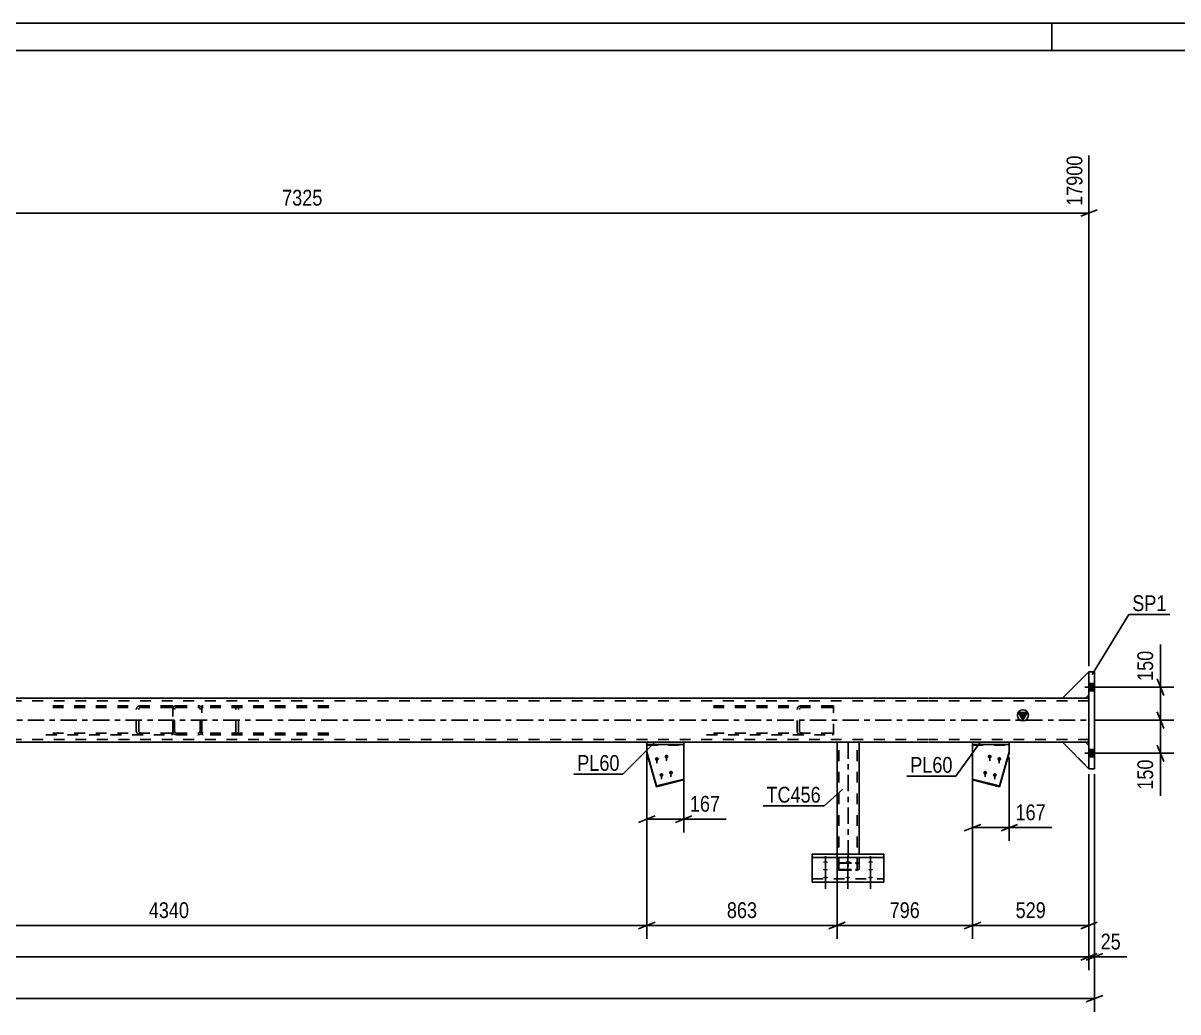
# Model space of a CAD drawing. Header units: millimetres. Extents: x -107 to 1082, y -577 to 264.
# Drawn here: x 474.9 to 684.7, y 84.1 to 263.5 of the extents above; entities that cross this region are included whole.
import ezdxf

# ---------------------------------------------------------------- set-up
doc = ezdxf.new("R2010")
doc.units = ezdxf.units.MM
doc.linetypes.add('DXK_LINE_DOT2', pattern=[3.9198, 1.9599, -1.9599])
doc.linetypes.add('DXK_LINE_DOT3', pattern=[5.9187, 2.979, -0.9799, 0.9799, -0.9799])
doc.styles.add('Arial Narrow', font='ARIALN.TTF', dxfattribs={"height": 0.2})

# ---------------------------------------------------------------- blocks, each defined once
blk = doc.blocks.new('Unknown-389677451-1162')
at = {"color": 5, "linetype": 'Continuous'}
for p, q in [((1081.77, 263.53), (-107.23, 263.53)), ((661.77, 258.53), (661.77, 263.53)), ((1076.77, 258.53), (-102.23, 258.53))]:
    blk.add_line(p, q, dxfattribs=at)
blk = doc.blocks.new('Part-389677451-1937 - 1931')
at = {"color": 7, "linetype": 'DXK_LINE_DOT2'}
for p, q in [((621.88, 139.64), (599.09, 139.64)), ((621.88, 139.32), (599.09, 139.32)), ((615.58, 139.25), (615.51, 139)), ((615.51, 135), (615.51, 139)), ((615.95, 139), (615.98, 139.13)), ((615.95, 135), (615.95, 139)), ((616.39, 139.64), (616.05, 139.59)), ((616.22, 139.3), (616.39, 139.32)), ((621.88, 139.64), (622.14, 139.61)), ((621.88, 139.32), (622.05, 139.3)), ((622.05, 139.3), (622.14, 139.26)), ((622.14, 134.4), (622.14, 139.61)), ((621.88, 134.68), (599.09, 134.68)), ((599.09, 134.36), (621.88, 134.36)), ((615.51, 135), (615.58, 134.76)), ((615.98, 134.88), (615.95, 135)), ((616.05, 134.41), (616.39, 134.36)), ((616.39, 134.68), (616.22, 134.71)), ((622.05, 134.71), (621.88, 134.68)), ((621.88, 134.36), (622.14, 134.4)), ((622.14, 134.75), (622.05, 134.71))]:
    blk.add_line(p, q, dxfattribs=at)
for centre, radius, start, end in [((616.25, 138.82), 0.802, 104.5547, 147.5896), ((616.32, 138.91), 0.401, 104.5547, 147.5896), ((616.25, 135.19), 0.802, 212.4104, 255.4453), ((616.32, 135.1), 0.401, 212.4104, 255.4453)]:
    blk.add_arc(centre, radius, start, end, dxfattribs=at)
blk = doc.blocks.new('Part-389677451-2056 - 1931')
at = {"color": 7, "linetype": 'DXK_LINE_DOT2'}
for p, q in [((667.93, 133), (663.73, 133)), ((663.73, 133), (668.53, 128.2)), ((668.53, 132.4), (667.93, 133)), ((668.53, 128.2), (668.53, 132.4)), ((668.53, 132.4), (668.53, 128.2))]:
    blk.add_line(p, q, dxfattribs=at)
blk = doc.blocks.new('Part-389677451-2062 - 1931')
at = {"color": 2, "linetype": 'Continuous'}
for p, q in [((663.73, 141), (668.53, 145.8)), ((667.93, 141), (663.73, 141)), ((668.53, 141.6), (667.93, 141))]:
    blk.add_line(p, q, dxfattribs=at)
at = {"color": 7, "linetype": 'DXK_LINE_DOT2'}
for p, q in [((668.53, 145.8), (668.53, 141.6)), ((668.53, 141.6), (668.53, 145.8))]:
    blk.add_line(p, q, dxfattribs=at)
blk = doc.blocks.new('Part-389677451-1935 - 1931')
at = {"color": 7, "linetype": 'DXK_LINE_DOT2'}
for p, q in [((501.88, 139.64), (479.09, 139.64)), ((501.88, 139.32), (479.09, 139.32)), ((495.58, 139.25), (495.51, 139)), ((495.51, 135), (495.51, 139)), ((495.95, 139), (495.98, 139.13)), ((495.95, 135), (495.95, 139)), ((496.39, 139.64), (496.05, 139.59)), ((496.22, 139.3), (496.39, 139.32)), ((501.88, 139.64), (502.14, 139.61)), ((501.88, 139.32), (502.05, 139.3)), ((502.05, 139.3), (502.14, 139.26)), ((502.14, 139.61), (502.14, 134.4)), ((501.88, 134.68), (479.09, 134.68)), ((479.09, 134.36), (501.88, 134.36)), ((495.51, 135), (495.58, 134.76)), ((495.98, 134.88), (495.95, 135)), ((496.05, 134.41), (496.39, 134.36)), ((496.39, 134.68), (496.22, 134.71)), ((502.05, 134.71), (501.88, 134.68)), ((501.88, 134.36), (502.14, 134.4)), ((502.14, 134.75), (502.05, 134.71))]:
    blk.add_line(p, q, dxfattribs=at)
for centre, radius, start, end in [((496.25, 138.82), 0.802, 104.5547, 147.5896), ((496.32, 138.91), 0.401, 104.5547, 147.5896), ((496.25, 135.19), 0.802, 212.4104, 255.4453), ((496.32, 135.1), 0.401, 212.4104, 255.4453)]:
    blk.add_arc(centre, radius, start, end, dxfattribs=at)
blk = doc.blocks.new('Part-389677451-1938 - 1931')
at = {"color": 7, "linetype": 'DXK_LINE_DOT2'}
for p, q in [((507.67, 139.64), (507.42, 139.61)), ((507.42, 134.4), (507.42, 139.61)), ((507.42, 139.26), (507.51, 139.3)), ((507.51, 139.3), (507.67, 139.32)), ((530.46, 139.64), (507.67, 139.64)), ((530.46, 139.32), (507.67, 139.32)), ((513.5, 139.59), (513.16, 139.64)), ((513.16, 139.32), (513.33, 139.3)), ((513.57, 139.13), (513.6, 139)), ((513.6, 135), (513.6, 139)), ((514.04, 139), (513.98, 139.25)), ((514.04, 135), (514.04, 139)), ((507.51, 134.71), (507.42, 134.75)), ((507.42, 134.4), (507.67, 134.36)), ((507.67, 134.68), (507.51, 134.71)), ((530.46, 134.68), (507.67, 134.68)), ((530.46, 134.36), (507.67, 134.36)), ((513.33, 134.71), (513.16, 134.68)), ((513.16, 134.36), (513.5, 134.41)), ((513.6, 135), (513.57, 134.88)), ((513.98, 134.76), (514.04, 135))]:
    blk.add_line(p, q, dxfattribs=at)
for centre, radius, start, end in [((513.23, 138.91), 0.401, 32.4104, 75.4453), ((513.3, 138.82), 0.802, 32.4104, 75.4453), ((513.23, 135.1), 0.401, 284.5547, 327.5896), ((513.3, 135.19), 0.802, 284.5547, 327.5896)]:
    blk.add_arc(centre, radius, start, end, dxfattribs=at)
blk = doc.blocks.new('Part-389677451-2138 - 1931')
at = {"color": 7, "linetype": 'DXK_LINE_DOT2'}
for p, q in [((654.06, 132.62), (647.38, 132.62)), ((647.38, 132.62), (647.38, 132.6)), ((647.38, 132.6), (647.38, 132.62)), ((647.38, 132.46), (654.06, 132.46)), ((654.06, 132.62), (654.06, 132.6)), ((654.06, 132.6), (654.06, 132.62))]:
    blk.add_line(p, q, dxfattribs=at)
at = {"color": 2, "linetype": 'Continuous'}
for p, q in [((647.38, 126.16), (647.38, 132.6)), ((654.06, 131.09), (654.06, 132.6)), ((652.31, 125.08), (654.06, 131.26)), ((652.31, 124.92), (654.06, 131.09)), ((647.38, 126.32), (652.31, 125.08)), ((652.31, 124.92), (647.38, 126.16)), ((652.31, 125.08), (652.31, 124.92))]:
    blk.add_line(p, q, dxfattribs=at)
blk = doc.blocks.new('Part-389677451-1947 - 1931')
at = {"color": 7, "linetype": 'DXK_LINE_DOT2'}
for p, q in [((502.19, 139.25), (502.14, 139)), ((502.14, 135), (502.14, 139)), ((502.46, 139), (502.48, 139.13)), ((502.46, 135), (502.46, 139)), ((502.78, 139.64), (502.53, 139.59)), ((502.65, 139.3), (502.78, 139.32)), ((502.78, 139.64), (506.78, 139.64)), ((502.78, 139.32), (506.78, 139.32)), ((507.02, 139.59), (506.78, 139.64)), ((506.78, 139.32), (506.9, 139.3)), ((507.07, 139.13), (507.1, 139)), ((507.1, 135), (507.1, 139)), ((507.42, 139), (507.37, 139.25)), ((507.42, 135), (507.42, 139)), ((502.14, 135), (502.19, 134.76)), ((502.48, 134.88), (502.46, 135)), ((502.53, 134.41), (502.78, 134.36)), ((502.78, 134.68), (502.65, 134.71)), ((502.78, 134.68), (506.78, 134.68)), ((502.78, 134.36), (506.78, 134.36)), ((506.9, 134.71), (506.78, 134.68)), ((506.78, 134.36), (507.02, 134.41)), ((507.1, 135), (507.07, 134.88)), ((507.37, 134.76), (507.42, 135))]:
    blk.add_line(p, q, dxfattribs=at)
for centre, radius, start, end in [((502.78, 139), 0.64, 112.5, 157.5), ((502.78, 139), 0.32, 112.5, 157.5), ((506.78, 139), 0.32, 22.5, 67.5), ((506.78, 139), 0.64, 22.5, 67.5), ((502.78, 135), 0.64, 202.5, 247.5), ((502.78, 135), 0.32, 202.5, 247.5), ((506.78, 135), 0.32, 292.5, 337.5), ((506.78, 135), 0.64, 292.5, 337.5)]:
    blk.add_arc(centre, radius, start, end, dxfattribs=at)
blk = doc.blocks.new('Part-389677451-2026 - 1931')
at = {"color": 2, "linetype": 'Continuous'}
for p, q in [((631.28, 112.68), (618.28, 112.68)), ((618.28, 112.68), (618.28, 107.63)), ((618.28, 112.08), (631.28, 112.08)), ((631.28, 107.63), (631.28, 112.68)), ((618.28, 107.63), (631.28, 107.63))]:
    blk.add_line(p, q, dxfattribs=at)
at = {"color": 7, "linetype": 'DXK_LINE_DOT2'}
blk.add_line((618.28, 108.23), (631.28, 108.23), dxfattribs=at)
blk = doc.blocks.new('Part-389677451-2053 - 1931')
at = {"color": 2, "linetype": 'Continuous'}
for p, q in [((667.93, 133), (663.73, 133)), ((663.73, 133), (668.53, 128.2)), ((668.53, 132.4), (667.93, 133))]:
    blk.add_line(p, q, dxfattribs=at)
at = {"color": 7, "linetype": 'DXK_LINE_DOT2'}
for p, q in [((668.53, 128.2), (668.53, 132.4)), ((668.53, 132.4), (668.53, 128.2))]:
    blk.add_line(p, q, dxfattribs=at)
blk = doc.blocks.new('Part-389677451-1984 - 1931')
at = {"color": 2, "linetype": 'Continuous'}
for p, q in [((626.14, 133), (622.78, 133)), ((622.78, 112.68), (622.78, 133)), ((626.78, 133), (626.14, 133)), ((626.78, 112.68), (626.78, 133))]:
    blk.add_line(p, q, dxfattribs=at)
at = {"color": 7, "linetype": 'DXK_LINE_DOT2'}
for p, q in [((623.1, 109.99), (623.1, 133)), ((626.43, 133), (626.26, 133)), ((626.46, 133), (626.43, 133)), ((626.46, 109.99), (626.46, 133)), ((622.78, 109.99), (622.78, 112.68)), ((626.78, 109.99), (626.78, 112.68)), ((622.83, 111.01), (622.78, 110.92)), ((622.78, 109.99), (622.83, 109.91)), ((622.96, 111.08), (622.83, 111.01)), ((622.83, 109.91), (622.96, 109.84)), ((623.17, 111.12), (622.96, 111.08)), ((622.96, 109.84), (623.17, 109.79)), ((623.1, 110.92), (623.12, 110.96)), ((623.12, 109.95), (623.1, 109.99)), ((623.12, 110.96), (623.19, 111)), ((623.19, 109.92), (623.12, 109.95)), ((623.42, 111.14), (623.17, 111.12)), ((623.17, 109.79), (623.42, 109.77)), ((623.19, 111), (623.29, 111.02)), ((623.29, 109.89), (623.19, 109.92)), ((623.29, 111.02), (623.42, 111.03)), ((623.42, 109.88), (623.29, 109.89)), ((623.42, 111.14), (626.14, 111.14)), ((623.42, 111.03), (626.14, 111.03)), ((623.42, 109.88), (626.14, 109.88)), ((623.42, 109.77), (626.14, 109.77)), ((626.38, 111.12), (626.14, 111.14)), ((626.14, 111.03), (626.26, 111.02)), ((626.26, 109.89), (626.14, 109.88)), ((626.14, 109.77), (626.38, 109.79)), ((626.26, 111.02), (626.36, 111)), ((626.36, 109.92), (626.26, 109.89)), ((626.36, 111), (626.43, 110.96)), ((626.43, 109.95), (626.36, 109.92)), ((626.59, 111.08), (626.38, 111.12)), ((626.38, 109.79), (626.59, 109.84)), ((626.43, 110.96), (626.46, 110.92)), ((626.46, 109.99), (626.43, 109.95)), ((626.73, 111.01), (626.59, 111.08)), ((626.59, 109.84), (626.73, 109.91)), ((626.78, 110.92), (626.73, 111.01)), ((626.73, 109.91), (626.78, 109.99))]:
    blk.add_line(p, q, dxfattribs=at)
at = {"color": 7, "linetype": 'DXK_LINE_DOT3'}
blk.add_line((624.78, 133), (624.78, 110.46), dxfattribs=at)
blk = doc.blocks.new('Bolt-389677451-2218 - 1931')
at = {"linetype": 'Continuous'}
for points in [[(669.53, 142.34), (669.53, 143.66), (668.53, 143.66), (668.53, 142.34)], [(669.53, 142.34), (669.53, 143.66), (668.53, 143.66), (668.53, 142.34)], [(669.53, 130.34), (669.53, 131.66), (668.53, 131.66), (668.53, 130.34)], [(669.53, 130.34), (669.53, 131.66), (668.53, 131.66), (668.53, 130.34)]]:
    blk.add_hatch(color=1, dxfattribs=at).paths.add_polyline_path(points)
at = {"color": 1, "linetype": 'Continuous'}
for p, q in [((667.77, 143), (672.53, 143)), ((667.77, 143), (672.53, 143)), ((668.53, 143.66), (669.53, 143.66)), ((668.53, 143.66), (669.53, 143.66)), ((668.53, 142.34), (669.53, 142.34)), ((668.53, 142.34), (669.53, 142.34)), ((667.77, 131), (672.53, 131)), ((667.77, 131), (672.53, 131)), ((668.53, 131.66), (669.53, 131.66)), ((668.53, 131.66), (669.53, 131.66)), ((668.53, 130.34), (669.53, 130.34)), ((668.53, 130.34), (669.53, 130.34))]:
    blk.add_line(p, q, dxfattribs=at)
blk = doc.blocks.new('Part-389677451-2019 - 1931')
at = {"color": 2, "linetype": 'Continuous'}
for p, q in [((668.53, 145.8), (669.53, 145.8)), ((668.53, 128.2), (668.53, 145.8)), ((669.53, 128.2), (669.53, 145.8)), ((669.53, 128.2), (668.53, 128.2))]:
    blk.add_line(p, q, dxfattribs=at)
at = {"color": 7, "linetype": 'DXK_LINE_DOT2'}
for p, q in [((668.53, 128.2), (668.53, 145.8)), ((669.53, 145.8), (669.53, 128.2))]:
    blk.add_line(p, q, dxfattribs=at)
blk = doc.blocks.new('Part-389677451-2124 - 1931')
at = {"color": 7, "linetype": 'DXK_LINE_DOT2'}
for p, q in [((594.93, 132.62), (588.24, 132.62)), ((588.24, 132.62), (588.24, 132.6)), ((588.24, 132.6), (588.24, 132.62)), ((588.24, 132.46), (594.93, 132.46)), ((594.93, 132.62), (594.93, 132.6)), ((594.93, 132.6), (594.93, 132.62))]:
    blk.add_line(p, q, dxfattribs=at)
at = {"color": 2, "linetype": 'Continuous'}
for p, q in [((588.24, 131.09), (588.24, 132.6)), ((594.93, 126.16), (594.93, 132.6)), ((588.24, 131.26), (589.99, 125.08)), ((589.99, 124.92), (588.24, 131.09)), ((589.99, 125.08), (594.93, 126.32)), ((589.99, 124.92), (594.93, 126.16)), ((589.99, 125.08), (589.99, 124.92))]:
    blk.add_line(p, q, dxfattribs=at)
blk = doc.blocks.new('Part-389677451-2050 - 1931')
at = {"color": 7, "linetype": 'DXK_LINE_DOT2'}
for p, q in [((667.93, 133), (663.73, 133)), ((663.73, 133), (668.53, 128.2)), ((668.53, 132.4), (667.93, 133)), ((668.53, 128.2), (668.53, 132.4)), ((668.53, 132.4), (668.53, 128.2))]:
    blk.add_line(p, q, dxfattribs=at)
blk = doc.blocks.new('Part-389677451-2027 - 1931')
at = {"color": 2, "linetype": 'Continuous'}
for p, q in [((647.38, 133), (647.38, 132.6)), ((654.06, 133), (647.38, 133)), ((647.38, 132.6), (654.06, 132.6)), ((654.06, 132.6), (654.06, 133))]:
    blk.add_line(p, q, dxfattribs=at)
blk = doc.blocks.new('Part-389677451-2059 - 1931')
at = {"color": 7, "linetype": 'DXK_LINE_DOT2'}
for p, q in [((663.73, 141), (668.53, 145.8)), ((668.53, 145.8), (668.53, 141.6)), ((668.53, 141.6), (668.53, 145.8)), ((667.93, 141), (663.73, 141)), ((668.53, 141.6), (667.93, 141))]:
    blk.add_line(p, q, dxfattribs=at)
blk = doc.blocks.new('Part-389677451-2065 - 1931')
at = {"color": 7, "linetype": 'DXK_LINE_DOT2'}
for p, q in [((663.73, 141), (668.53, 145.8)), ((668.53, 145.8), (668.53, 141.6)), ((668.53, 141.6), (668.53, 145.8)), ((667.93, 141), (663.73, 141)), ((668.53, 141.6), (667.93, 141))]:
    blk.add_line(p, q, dxfattribs=at)
blk = doc.blocks.new('Part-389677451-2111 - 1931')
at = {"linetype": 'Continuous'}
blk.add_hatch(color=2, dxfattribs=at).paths.add_polyline_path([(656.53, 137), (655.73, 138.4), (657.33, 138.4)])
at = {"color": 7, "linetype": 'DXK_LINE_DOT2'}
for p, q in [((639.28, 140.52), (14.14, 140.52)), ((668.53, 140.52), (639.38, 140.52)), ((667.93, 141), (663.73, 141)), ((668.53, 141), (668.53, 140.04)), ((668.53, 140.72), (668.53, 140.04)), ((639.28, 133.48), (14.14, 133.48)), ((594.93, 133), (588.24, 133)), ((626.78, 133), (622.78, 133)), ((668.53, 133.48), (639.38, 133.48)), ((654.06, 133), (647.38, 133)), ((667.93, 133), (663.73, 133)), ((668.53, 133.96), (668.53, 133)), ((668.53, 133.48), (668.53, 133.52)), ((668.53, 133), (668.53, 133.08))]:
    blk.add_line(p, q, dxfattribs=at)
at = {"color": 2, "linetype": 'Continuous'}
for p, q in [((639.28, 141), (386.78, 141)), ((663.73, 141), (639.38, 141)), ((668.53, 141), (667.93, 141)), ((668.53, 133.96), (668.53, 140.04)), ((656.53, 137), (655.73, 138.4)), ((655.73, 138.4), (657.33, 138.4)), ((657.33, 138.4), (656.53, 137)), ((588.24, 133), (421.31, 133)), ((622.78, 133), (594.93, 133)), ((639.28, 133), (626.78, 133)), ((647.38, 133), (639.38, 133)), ((663.73, 133), (654.06, 133)), ((668.53, 133), (667.93, 133))]:
    blk.add_line(p, q, dxfattribs=at)
at = {"color": 7, "linetype": 'DXK_LINE_DOT3'}
for p, q in [((14.14, 137), (639.28, 137)), ((639.38, 137), (668.53, 137))]:
    blk.add_line(p, q, dxfattribs=at)
at = {"color": 2, "linetype": 'Continuous'}
blk.add_circle((656.53, 137.9), 1, dxfattribs=at)
blk = doc.blocks.new('Bolt-389677451-2220 - 1931')
at = {"linetype": 'Continuous'}
for points in [[(620.68, 111.41), (620.77, 111.41), (620.86, 111.4), (620.93, 111.38), (621, 111.36), (621.06, 111.33), (621.09, 111.3), (621.11, 111.27), (621.11, 111.24), (621.09, 111.21), (621.06, 111.18), (621, 111.16), (620.93, 111.14), (620.86, 111.12), (620.77, 111.11), (620.68, 111.11), (620.58, 111.11), (620.5, 111.12), (620.42, 111.14), (620.35, 111.16), (620.3, 111.18), (620.26, 111.21), (620.24, 111.24), (620.24, 111.27), (620.26, 111.3), (620.3, 111.33), (620.35, 111.36), (620.42, 111.38), (620.5, 111.4), (620.58, 111.41)], [(624.76, 111.41), (624.85, 111.41), (624.94, 111.4), (625.01, 111.38), (625.08, 111.36), (625.14, 111.33), (625.17, 111.3), (625.19, 111.27), (625.19, 111.24), (625.17, 111.21), (625.14, 111.18), (625.08, 111.16), (625.01, 111.14), (624.94, 111.12), (624.85, 111.11), (624.76, 111.11), (624.66, 111.11), (624.58, 111.12), (624.5, 111.14), (624.43, 111.16), (624.38, 111.18), (624.34, 111.21), (624.32, 111.24), (624.32, 111.27), (624.34, 111.3), (624.38, 111.33), (624.43, 111.36), (624.5, 111.38), (624.58, 111.4), (624.66, 111.41)], [(628.88, 111.41), (628.97, 111.41), (629.06, 111.4), (629.13, 111.38), (629.2, 111.36), (629.26, 111.33), (629.29, 111.3), (629.31, 111.27), (629.31, 111.24), (629.29, 111.21), (629.26, 111.18), (629.2, 111.16), (629.13, 111.14), (629.06, 111.12), (628.97, 111.11), (628.88, 111.11), (628.78, 111.11), (628.7, 111.12), (628.62, 111.14), (628.55, 111.16), (628.5, 111.18), (628.46, 111.21), (628.44, 111.24), (628.44, 111.27), (628.46, 111.3), (628.5, 111.33), (628.55, 111.36), (628.62, 111.38), (628.7, 111.4), (628.78, 111.41)], [(620.68, 110.01), (620.77, 110.01), (620.86, 110), (620.93, 109.98), (621, 109.96), (621.06, 109.94), (621.09, 109.91), (621.11, 109.88), (621.11, 109.85), (621.09, 109.82), (621.06, 109.79), (621, 109.76), (620.93, 109.74), (620.86, 109.73), (620.77, 109.72), (620.68, 109.71), (620.58, 109.72), (620.5, 109.73), (620.42, 109.74), (620.35, 109.76), (620.3, 109.79), (620.26, 109.82), (620.24, 109.85), (620.24, 109.88), (620.26, 109.91), (620.3, 109.94), (620.35, 109.96), (620.42, 109.98), (620.5, 110), (620.58, 110.01)], [(628.88, 110.01), (628.97, 110.01), (629.06, 110), (629.13, 109.98), (629.2, 109.96), (629.26, 109.94), (629.29, 109.91), (629.31, 109.88), (629.31, 109.85), (629.29, 109.82), (629.26, 109.79), (629.2, 109.76), (629.13, 109.74), (629.06, 109.73), (628.97, 109.72), (628.88, 109.71), (628.78, 109.72), (628.7, 109.73), (628.62, 109.74), (628.55, 109.76), (628.5, 109.79), (628.46, 109.82), (628.44, 109.85), (628.44, 109.88), (628.46, 109.91), (628.5, 109.94), (628.55, 109.96), (628.62, 109.98), (628.7, 110), (628.78, 110.01)], [(620.68, 108.6), (620.77, 108.6), (620.86, 108.59), (620.93, 108.58), (621, 108.55), (621.06, 108.53), (621.09, 108.5), (621.11, 108.47), (621.11, 108.44), (621.09, 108.41), (621.06, 108.38), (621, 108.35), (620.93, 108.33), (620.86, 108.32), (620.77, 108.31), (620.68, 108.3), (620.58, 108.31), (620.5, 108.32), (620.42, 108.33), (620.35, 108.35), (620.3, 108.38), (620.26, 108.41), (620.24, 108.44), (620.24, 108.47), (620.26, 108.5), (620.3, 108.53), (620.35, 108.55), (620.42, 108.58), (620.5, 108.59), (620.58, 108.6)], [(624.76, 108.6), (624.85, 108.6), (624.94, 108.59), (625.01, 108.58), (625.08, 108.55), (625.14, 108.53), (625.17, 108.5), (625.19, 108.47), (625.19, 108.44), (625.17, 108.41), (625.14, 108.38), (625.08, 108.35), (625.01, 108.33), (624.94, 108.32), (624.85, 108.31), (624.76, 108.3), (624.66, 108.31), (624.58, 108.32), (624.5, 108.33), (624.43, 108.35), (624.38, 108.38), (624.34, 108.41), (624.32, 108.44), (624.32, 108.47), (624.34, 108.5), (624.38, 108.53), (624.43, 108.55), (624.5, 108.58), (624.58, 108.59), (624.66, 108.6)], [(628.88, 108.6), (628.97, 108.6), (629.06, 108.59), (629.13, 108.58), (629.2, 108.55), (629.26, 108.53), (629.29, 108.5), (629.31, 108.47), (629.31, 108.44), (629.29, 108.41), (629.26, 108.38), (629.2, 108.35), (629.13, 108.33), (629.06, 108.32), (628.97, 108.31), (628.88, 108.3), (628.78, 108.31), (628.7, 108.32), (628.62, 108.33), (628.55, 108.35), (628.5, 108.38), (628.46, 108.41), (628.44, 108.44), (628.44, 108.47), (628.46, 108.5), (628.5, 108.53), (628.55, 108.55), (628.62, 108.58), (628.7, 108.59), (628.78, 108.6)]]:
    blk.add_hatch(color=1, dxfattribs=at).paths.add_polyline_path(points)
at = {"color": 1, "linetype": 'Continuous'}
for p, q in [((620.68, 112.35), (620.68, 109.23)), ((624.76, 112.35), (624.76, 109.23)), ((628.88, 112.35), (628.88, 109.23)), ((620.68, 110.95), (620.68, 107.83)), ((620.68, 109.54), (620.68, 106.42)), ((624.76, 109.54), (624.76, 106.42)), ((628.88, 110.95), (628.88, 107.83)), ((628.88, 109.54), (628.88, 106.42))]:
    blk.add_line(p, q, dxfattribs=at)
blk = doc.blocks.new('Bolt-389677451-2221 - 1931')
at = {"linetype": 'Continuous'}
for points in [[(650.51, 130.06), (650.43, 130.07), (650.36, 130.09), (650.29, 130.12), (650.24, 130.17), (650.19, 130.23), (650.16, 130.29), (650.15, 130.36), (650.15, 130.43), (650.16, 130.5), (650.19, 130.57), (650.24, 130.62), (650.29, 130.67), (650.36, 130.71), (650.43, 130.73), (650.51, 130.74), (650.58, 130.73), (650.65, 130.71), (650.72, 130.67), (650.77, 130.62), (650.82, 130.57), (650.85, 130.5), (650.86, 130.43), (650.86, 130.36), (650.85, 130.29), (650.82, 130.23), (650.77, 130.17), (650.72, 130.12), (650.65, 130.09), (650.58, 130.07)], [(652.25, 129.62), (652.17, 129.63), (652.1, 129.65), (652.03, 129.69), (651.98, 129.74), (651.93, 129.79), (651.9, 129.86), (651.89, 129.93), (651.89, 130), (651.9, 130.07), (651.93, 130.13), (651.98, 130.19), (652.03, 130.24), (652.1, 130.27), (652.17, 130.29), (652.25, 130.3), (652.32, 130.29), (652.39, 130.27), (652.46, 130.24), (652.51, 130.19), (652.56, 130.13), (652.59, 130.07), (652.6, 130), (652.6, 129.93), (652.59, 129.86), (652.56, 129.79), (652.51, 129.74), (652.46, 129.69), (652.39, 129.65), (652.32, 129.63)], [(649.68, 127.15), (649.61, 127.16), (649.54, 127.18), (649.47, 127.22), (649.42, 127.26), (649.37, 127.32), (649.34, 127.39), (649.33, 127.46), (649.33, 127.53), (649.34, 127.6), (649.37, 127.66), (649.42, 127.72), (649.47, 127.76), (649.54, 127.8), (649.61, 127.82), (649.68, 127.83), (649.76, 127.82), (649.83, 127.8), (649.9, 127.76), (649.95, 127.72), (650, 127.66), (650.03, 127.6), (650.04, 127.53), (650.04, 127.46), (650.03, 127.39), (650, 127.32), (649.95, 127.26), (649.9, 127.22), (649.83, 127.18), (649.76, 127.16)], [(651.42, 126.72), (651.35, 126.73), (651.28, 126.75), (651.21, 126.78), (651.16, 126.83), (651.11, 126.89), (651.08, 126.95), (651.07, 127.02), (651.07, 127.09), (651.08, 127.16), (651.11, 127.23), (651.16, 127.28), (651.21, 127.33), (651.28, 127.37), (651.35, 127.39), (651.42, 127.39), (651.5, 127.39), (651.57, 127.37), (651.63, 127.33), (651.69, 127.28), (651.73, 127.23), (651.77, 127.16), (651.78, 127.09), (651.78, 127.02), (651.77, 126.95), (651.73, 126.89), (651.69, 126.83), (651.63, 126.78), (651.57, 126.75), (651.5, 126.73)]]:
    blk.add_hatch(color=1, dxfattribs=at).paths.add_polyline_path(points)
at = {"color": 1, "linetype": 'Continuous'}
for p, q in [((650.51, 130.67), (650.51, 129.64)), ((652.25, 130.24), (652.25, 129.21)), ((649.68, 127.76), (649.68, 126.74)), ((651.42, 127.33), (651.42, 126.3))]:
    blk.add_line(p, q, dxfattribs=at)
blk = doc.blocks.new('Part-389677451-2264 - 1931')
at = {"color": 2, "linetype": 'Continuous'}
for p, q in [((588.24, 133), (588.24, 132.6)), ((594.93, 133), (588.24, 133)), ((588.24, 132.6), (594.93, 132.6)), ((594.93, 132.6), (594.93, 133))]:
    blk.add_line(p, q, dxfattribs=at)
blk = doc.blocks.new('Bolt-389677451-2265 - 1931')
at = {"linetype": 'Continuous'}
for points in [[(590.06, 129.62), (589.98, 129.63), (589.91, 129.65), (589.85, 129.69), (589.79, 129.74), (589.75, 129.79), (589.72, 129.86), (589.7, 129.93), (589.7, 130), (589.72, 130.07), (589.75, 130.13), (589.79, 130.19), (589.85, 130.24), (589.91, 130.27), (589.98, 130.29), (590.06, 130.3), (590.13, 130.29), (590.2, 130.27), (590.27, 130.24), (590.33, 130.19), (590.37, 130.13), (590.4, 130.07), (590.42, 130), (590.42, 129.93), (590.4, 129.86), (590.37, 129.79), (590.33, 129.74), (590.27, 129.69), (590.2, 129.65), (590.13, 129.63)], [(591.8, 130.06), (591.72, 130.07), (591.65, 130.09), (591.59, 130.12), (591.53, 130.17), (591.49, 130.23), (591.46, 130.29), (591.44, 130.36), (591.44, 130.43), (591.46, 130.5), (591.49, 130.57), (591.53, 130.62), (591.59, 130.67), (591.65, 130.71), (591.72, 130.73), (591.8, 130.74), (591.87, 130.73), (591.94, 130.71), (592.01, 130.67), (592.07, 130.62), (592.11, 130.57), (592.14, 130.5), (592.16, 130.43), (592.16, 130.36), (592.14, 130.29), (592.11, 130.23), (592.07, 130.17), (592.01, 130.12), (591.94, 130.09), (591.87, 130.07)], [(590.88, 126.72), (590.81, 126.73), (590.73, 126.75), (590.67, 126.78), (590.61, 126.83), (590.57, 126.89), (590.54, 126.95), (590.52, 127.02), (590.52, 127.09), (590.54, 127.16), (590.57, 127.23), (590.61, 127.28), (590.67, 127.33), (590.73, 127.37), (590.81, 127.39), (590.88, 127.39), (590.96, 127.39), (591.03, 127.37), (591.09, 127.33), (591.15, 127.28), (591.19, 127.23), (591.22, 127.16), (591.24, 127.09), (591.24, 127.02), (591.22, 126.95), (591.19, 126.89), (591.15, 126.83), (591.09, 126.78), (591.03, 126.75), (590.96, 126.73)], [(592.62, 127.15), (592.55, 127.16), (592.47, 127.18), (592.41, 127.22), (592.35, 127.26), (592.31, 127.32), (592.28, 127.39), (592.26, 127.46), (592.26, 127.53), (592.28, 127.6), (592.31, 127.66), (592.35, 127.72), (592.41, 127.76), (592.47, 127.8), (592.55, 127.82), (592.62, 127.83), (592.7, 127.82), (592.77, 127.8), (592.83, 127.76), (592.89, 127.72), (592.93, 127.66), (592.96, 127.6), (592.98, 127.53), (592.98, 127.46), (592.96, 127.39), (592.93, 127.32), (592.89, 127.26), (592.83, 127.22), (592.77, 127.18), (592.7, 127.16)]]:
    blk.add_hatch(color=1, dxfattribs=at).paths.add_polyline_path(points)
at = {"color": 1, "linetype": 'Continuous'}
for p, q in [((590.06, 130.24), (590.06, 129.21)), ((591.8, 130.67), (591.8, 129.64)), ((590.88, 127.33), (590.88, 126.3)), ((592.62, 127.76), (592.62, 126.74))]:
    blk.add_line(p, q, dxfattribs=at)
blk = doc.blocks.new('StraightDimension-389677451-14547 - 1931')
at = {"color": 7, "linetype": 'Continuous'}
for p, q in [((668.53, 127.2), (668.53, 91.64)), ((669.53, 127.2), (669.53, 91.64)), ((667.03, 93.44), (670.03, 94.64)), ((671.03, 94.64), (668.03, 93.44)), ((668.53, 94.04), (669.53, 94.04))]:
    blk.add_line(p, q, dxfattribs=at)
at = {"color": 0}
blk.add_wipeout([(674.91, 94.79), (674.91, 98.99), (670.05, 98.99), (670.05, 94.79)], dxfattribs=at)
at = {"color": 7, "linetype": 'Continuous'}
blk.add_line((669.53, 94.04), (675.43, 94.04), dxfattribs=at)
blk.add_line((669.53, 94.04), (675.43, 94.04), dxfattribs=at)
at = {"color": 3, "style": 'Arial Narrow'}
blk.add_text('25', height=2.863, dxfattribs=at).set_placement((670.65, 95.39))
blk = doc.blocks.new('StraightDimension-389677451-15309 - 1931')
at = {"color": 7, "linetype": 'Continuous'}
for p, q in [((654.06, 130.32), (654.06, 115.1)), ((647.38, 125.32), (647.38, 115.1)), ((645.88, 116.9), (648.88, 118.1)), ((647.38, 117.5), (654.06, 117.5)), ((655.56, 118.1), (652.56, 116.9))]:
    blk.add_line(p, q, dxfattribs=at)
at = {"color": 0}
blk.add_wipeout([(661.27, 118.25), (661.27, 122.45), (654.59, 122.45), (654.59, 118.25)], dxfattribs=at)
at = {"color": 7, "linetype": 'Continuous'}
blk.add_line((654.06, 117.5), (661.8, 117.5), dxfattribs=at)
blk.add_line((654.06, 117.5), (661.8, 117.5), dxfattribs=at)
at = {"color": 3, "style": 'Arial Narrow'}
blk.add_text('167', height=2.863, dxfattribs=at).set_placement((655.19, 118.85))
blk = doc.blocks.new('StraightDimension-389677451-36512 - 1931')
at = {"color": 7, "linetype": 'Continuous'}
for p, q in [((671.93, 143), (683.93, 143)), ((680.93, 144.5), (682.13, 141.5)), ((681.53, 137), (681.53, 143)), ((682.13, 135.5), (680.93, 138.5)), ((669.53, 137), (683.93, 137))]:
    blk.add_line(p, q, dxfattribs=at)
at = {"color": 0}
blk.add_wipeout([(680.78, 150.21), (676.58, 150.21), (676.58, 143.53), (680.78, 143.53)], dxfattribs=at)
at = {"color": 7, "linetype": 'Continuous'}
blk.add_line((681.53, 143), (681.53, 150.74), dxfattribs=at)
blk.add_line((681.53, 143), (681.53, 150.74), dxfattribs=at)
at = {"color": 3, "style": 'Arial Narrow'}
blk.add_text('150', height=2.863, rotation=90.0002, dxfattribs=at).set_placement((680.18, 144.13))
blk = doc.blocks.new('StraightDimension-389677451-36513 - 1931')
at = {"color": 7, "linetype": 'Continuous'}
for p, q in [((680.93, 138.5), (682.13, 135.5)), ((669.53, 137), (683.93, 137)), ((681.53, 131), (681.53, 137)), ((682.13, 129.5), (680.93, 132.5)), ((672.53, 131), (683.93, 131))]:
    blk.add_line(p, q, dxfattribs=at)
at = {"color": 0}
blk.add_wipeout([(680.78, 130.48), (676.58, 130.48), (676.58, 123.79), (680.78, 123.79)], dxfattribs=at)
at = {"color": 7, "linetype": 'Continuous'}
blk.add_line((681.53, 131), (681.53, 123.27), dxfattribs=at)
blk.add_line((681.53, 131), (681.53, 123.27), dxfattribs=at)
at = {"color": 3, "style": 'Arial Narrow'}
blk.add_text('150', height=2.863, rotation=90.0002, dxfattribs=at).set_placement((680.18, 124.39))
blk = doc.blocks.new('StraightDimension-389677451-14548 - 1931')
at = {"color": 7, "linetype": 'Continuous'}
for p, q in [((668.53, 127.2), (668.53, 91.64)), ((667.03, 93.44), (670.03, 94.64)), ((1.24, 94.04), (668.53, 94.04))]:
    blk.add_line(p, q, dxfattribs=at)
blk = doc.blocks.new('StraightDimension-389677451-14915 - 1931')
at = {"color": 7, "linetype": 'Continuous'}
for p, q in [((382.78, 221.52), (382.78, 239.5)), ((668.53, 146.8), (668.53, 239.5)), ((384.28, 229.66), (381.28, 228.46)), ((382.78, 229.06), (668.53, 229.06)), ((667.03, 228.46), (670.03, 229.66))]:
    blk.add_line(p, q, dxfattribs=at)
at = {"color": 0, "linetype": 'Continuous'}
blk.add_wipeout([(667.93, 240.1), (663.73, 240.1), (663.73, 229.76), (667.93, 229.76)], dxfattribs=at)
at = {"color": 0}
blk.add_wipeout([(529.91, 229.81), (529.91, 234.01), (521.4, 234.01), (521.4, 229.81)], dxfattribs=at)
at = {"color": 3, "linetype": 'Continuous', "style": 'Arial Narrow'}
blk.add_text('17900', height=2.863, rotation=90.0002, dxfattribs=at).set_placement((667.33, 230.36))
at = {"color": 3, "style": 'Arial Narrow'}
blk.add_text('7325', height=2.863, dxfattribs=at).set_placement((522, 230.41))
blk = doc.blocks.new('StraightDimension-389677451-14973 - 1931')
at = {"color": 7, "linetype": 'Continuous'}
for p, q in [((669.53, 127.2), (669.53, 84.06)), ((0.24, 86.46), (669.53, 86.46)), ((668.03, 85.86), (671.03, 87.06))]:
    blk.add_line(p, q, dxfattribs=at)
blk = doc.blocks.new('StraightDimension-389677451-15251 - 1931')
at = {"color": 7, "linetype": 'Continuous'}
for p, q in [((588.24, 130.18), (588.24, 116.65)), ((594.93, 131.54), (594.93, 116.65)), ((586.74, 118.45), (589.74, 119.65)), ((596.43, 119.65), (593.43, 118.45)), ((588.24, 119.05), (594.93, 119.05))]:
    blk.add_line(p, q, dxfattribs=at)
at = {"color": 0}
blk.add_wipeout([(602.14, 119.8), (602.14, 124), (595.45, 124), (595.45, 119.8)], dxfattribs=at)
at = {"color": 7, "linetype": 'Continuous'}
blk.add_line((594.93, 119.05), (602.66, 119.05), dxfattribs=at)
blk.add_line((594.93, 119.05), (602.66, 119.05), dxfattribs=at)
at = {"color": 3, "style": 'Arial Narrow'}
blk.add_text('167', height=2.863, dxfattribs=at).set_placement((596.05, 120.4))
blk = doc.blocks.new('StraightDimension-389677451-42677 - 1931')
at = {"color": 7, "linetype": 'Continuous'}
for p, q in [((647.38, 131.6), (647.38, 97.34)), ((668.53, 127.2), (668.53, 97.34)), ((648.88, 100.34), (645.88, 99.14)), ((647.38, 99.74), (668.53, 99.74)), ((667.03, 99.14), (670.03, 100.34))]:
    blk.add_line(p, q, dxfattribs=at)
at = {"color": 0}
blk.add_wipeout([(661.29, 100.49), (661.29, 104.69), (654.61, 104.69), (654.61, 100.49)], dxfattribs=at)
at = {"color": 3, "style": 'Arial Narrow'}
blk.add_text('529', height=2.863, dxfattribs=at).set_placement((655.21, 101.09))
blk = doc.blocks.new('StraightDimension-389677451-42678 - 1931')
at = {"color": 7, "linetype": 'Continuous'}
for p, q in [((647.38, 131.6), (647.38, 97.34)), ((622.78, 116.87), (622.78, 97.34)), ((624.28, 100.34), (621.28, 99.14)), ((622.78, 99.74), (647.38, 99.74)), ((645.88, 99.14), (648.88, 100.34))]:
    blk.add_line(p, q, dxfattribs=at)
at = {"color": 0}
blk.add_wipeout([(638.42, 100.49), (638.42, 104.69), (631.73, 104.69), (631.73, 100.49)], dxfattribs=at)
at = {"color": 3, "style": 'Arial Narrow'}
blk.add_text('796', height=2.863, dxfattribs=at).set_placement((632.33, 101.09))
blk = doc.blocks.new('StraightDimension-389677451-42679 - 1931')
at = {"color": 7, "linetype": 'Continuous'}
for p, q in [((588.24, 131.6), (588.24, 97.34)), ((622.78, 116.87), (622.78, 97.34)), ((589.74, 100.34), (586.74, 99.14)), ((588.24, 99.74), (622.78, 99.74)), ((621.28, 99.14), (624.28, 100.34))]:
    blk.add_line(p, q, dxfattribs=at)
at = {"color": 0}
blk.add_wipeout([(608.85, 100.49), (608.85, 104.69), (602.17, 104.69), (602.17, 100.49)], dxfattribs=at)
at = {"color": 3, "style": 'Arial Narrow'}
blk.add_text('863', height=2.863, dxfattribs=at).set_placement((602.77, 101.09))
blk = doc.blocks.new('StraightDimension-389677451-42680 - 1931')
at = {"color": 7, "linetype": 'Continuous'}
for p, q in [((414.62, 131.6), (414.62, 97.34)), ((588.24, 131.6), (588.24, 97.34)), ((416.12, 100.34), (413.12, 99.14)), ((414.62, 99.74), (588.24, 99.74)), ((586.74, 99.14), (589.74, 100.34))]:
    blk.add_line(p, q, dxfattribs=at)
at = {"color": 0}
blk.add_wipeout([(505.69, 100.49), (505.69, 104.69), (497.18, 104.69), (497.18, 100.49)], dxfattribs=at)
at = {"color": 3, "style": 'Arial Narrow'}
blk.add_text('4340', height=2.863, dxfattribs=at).set_placement((497.78, 101.09))
blk = doc.blocks.new('Mark-389677451-1980 - 1931')
at = {"color": 0}
blk.add_wipeout([(619.82, 122.05), (619.82, 125.05), (609.96, 125.05), (609.96, 122.05)], dxfattribs=at)
blk.add_wipeout([(619.82, 122.05), (619.82, 125.05), (609.96, 125.05), (609.96, 122.05)], dxfattribs=at)
at = {"color": 30, "linetype": 'Continuous'}
for p in [(623.8, 124.48), (609.36, 121.45)]:
    blk.add_line(p, (620.42, 121.45), dxfattribs=at)
at = {"color": 3, "style": 'Arial Narrow'}
blk.add_text('TC456', height=2.863, dxfattribs=at).set_placement((609.96, 122.05))
blk = doc.blocks.new('Mark-389677451-2015 - 1931')
at = {"color": 0}
blk.add_wipeout([(682.61, 156.81), (682.61, 159.81), (676.4, 159.81), (676.4, 156.81)], dxfattribs=at)
blk.add_wipeout([(682.61, 156.81), (682.61, 159.81), (676.4, 159.81), (676.4, 156.81)], dxfattribs=at)
at = {"color": 30, "linetype": 'Continuous'}
for p, q in [((669.11, 145.28), (675.8, 156.21)), ((675.8, 156.21), (683.21, 156.21))]:
    blk.add_line(p, q, dxfattribs=at)
at = {"color": 3, "style": 'Arial Narrow'}
blk.add_text('SP1', height=2.863, dxfattribs=at).set_placement((676.4, 156.81))
blk = doc.blocks.new('Mark-389677451-15361 - 1931')
at = {"color": 0}
blk.add_wipeout([(583.28, 127.81), (583.28, 130.81), (575.6, 130.81), (575.6, 127.81)], dxfattribs=at)
blk.add_wipeout([(583.28, 127.81), (583.28, 130.81), (575.6, 130.81), (575.6, 127.81)], dxfattribs=at)
at = {"color": 30, "linetype": 'Continuous'}
for p in [(589.59, 132.91), (575, 127.21)]:
    blk.add_line(p, (583.88, 127.21), dxfattribs=at)
at = {"color": 3, "style": 'Arial Narrow'}
blk.add_text('PL60', height=2.863, dxfattribs=at).set_placement((575.6, 127.81))
blk = doc.blocks.new('Mark-389677451-15352 - 1931')
at = {"color": 0}
blk.add_wipeout([(643.75, 127.46), (643.75, 130.46), (636.08, 130.46), (636.08, 127.46)], dxfattribs=at)
blk.add_wipeout([(643.75, 127.46), (643.75, 130.46), (636.08, 130.46), (636.08, 127.46)], dxfattribs=at)
at = {"color": 30, "linetype": 'Continuous'}
for p in [(648.73, 132.91), (635.48, 126.86)]:
    blk.add_line(p, (644.35, 126.86), dxfattribs=at)
at = {"color": 3, "style": 'Arial Narrow'}
blk.add_text('PL60', height=2.863, dxfattribs=at).set_placement((636.08, 127.46))

msp = doc.modelspace()

# ---------------------------------------------------------------- block references
for name in ['Unknown-389677451-1162', 'Part-389677451-2062 - 1931', 'Part-389677451-2059 - 1931', 'Part-389677451-2065 - 1931', 'Part-389677451-2019 - 1931', 'Bolt-389677451-2218 - 1931', 'Part-389677451-2111 - 1931', 'Part-389677451-1935 - 1931', 'Part-389677451-1947 - 1931', 'Part-389677451-1938 - 1931', 'Part-389677451-1937 - 1931', 'Part-389677451-2264 - 1931', 'Part-389677451-2124 - 1931', 'Part-389677451-1984 - 1931', 'Part-389677451-2027 - 1931', 'Part-389677451-2138 - 1931', 'Part-389677451-2056 - 1931', 'Part-389677451-2053 - 1931', 'Part-389677451-2050 - 1931', 'Bolt-389677451-2265 - 1931', 'Bolt-389677451-2221 - 1931', 'Part-389677451-2026 - 1931', 'Bolt-389677451-2220 - 1931']:
    msp.add_blockref(name, (0, 0))

# ---------------------------------------------------------------- next in the draw order: block references
for name in ['StraightDimension-389677451-36512 - 1931', 'StraightDimension-389677451-15309 - 1931', 'StraightDimension-389677451-14547 - 1931']:
    msp.add_blockref(name, (0, 0))

# ---------------------------------------------------------------- next in the draw order: block references
for name in ['StraightDimension-389677451-14915 - 1931', 'StraightDimension-389677451-36513 - 1931']:
    msp.add_blockref(name, (0, 0))

# ---------------------------------------------------------------- next in the draw order: block references
for name in ['Mark-389677451-2015 - 1931', 'StraightDimension-389677451-14548 - 1931']:
    msp.add_blockref(name, (0, 0))

# ---------------------------------------------------------------- next in the draw order: block references
msp.add_blockref('StraightDimension-389677451-14973 - 1931', (0, 0))

# ---------------------------------------------------------------- next in the draw order: block references
for name in ['StraightDimension-389677451-15251 - 1931', 'StraightDimension-389677451-42677 - 1931']:
    msp.add_blockref(name, (0, 0))

# ---------------------------------------------------------------- next in the draw order: block references
msp.add_blockref('StraightDimension-389677451-42678 - 1931', (0, 0))

# ---------------------------------------------------------------- next in the draw order: block references
for name in ['Mark-389677451-15352 - 1931', 'StraightDimension-389677451-42679 - 1931']:
    msp.add_blockref(name, (0, 0))

# ---------------------------------------------------------------- next in the draw order: block references
for name in ['StraightDimension-389677451-42680 - 1931', 'Mark-389677451-1980 - 1931']:
    msp.add_blockref(name, (0, 0))

# ---------------------------------------------------------------- next in the draw order: block references
msp.add_blockref('Mark-389677451-15361 - 1931', (0, 0))

doc.saveas('drawing.dxf')
